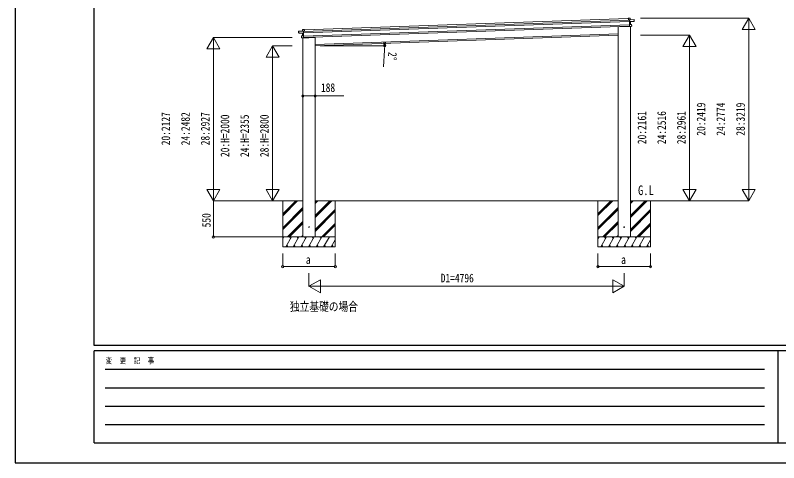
# Model space of a CAD drawing. Units: millimetres, scale not verified. Extents: x -16820 to 16820, y -11880 to 11880.
# Drawn here: x -16820 to -5205, y -11880 to -5082 of the extents above; entities that cross this region are included whole.
import ezdxf
from ezdxf.enums import TextEntityAlignment as Align

# ---------------------------------------------------------------- set-up
doc = ezdxf.new("R2010")
doc.units = ezdxf.units.MM
doc.header["$LTSCALE"] = 40
doc.layers.add('0-2_USER1', color=92, linetype='Continuous')
doc.layers.add('0-7_YKK_ZWAK', color=134, linetype='Continuous')
for name, color, linetype, lineweight in [('0-4_YKK_13', 120, 'Continuous', 18), ('0-5_YKK_A1', 120, 'Continuous', 18), ('0-6_YKK_D', 200, 'Continuous', 18)]:
    doc.layers.add(name, color=color, linetype=linetype, lineweight=lineweight)
doc.styles.add('ＭＳ ゴシック', font='')
doc.styles.get('ＭＳ ゴシック').set_extended_font_data('MS Gothic')

msp = doc.modelspace()

# ---------------------------------------------------------------- linework, layer by layer
at = {"layer": '0-4_YKK_13'}
for p, q in [((-7493.62, -5126.48), (-7492.83, -5125.62)), ((-7493.62, -5126.48), (-7492.73, -5151.96)), ((-7492.73, -5151.96), (-7491.79, -5151.93)), ((-7491.79, -5151.93), (-7492.7, -5125.95)), ((-7464.18, -5124.45), (-7492.66, -5125.45)), ((-7478.24, -5151.46), (-7491.79, -5151.93)), ((-7477.87, -5148.74), (-7478.32, -5149.22)), ((-7478.32, -5149.22), (-7478.29, -5149.96)), ((-7478.29, -5149.96), (-7477.5, -5149.1)), ((-7478.29, -5149.96), (-7477.34, -5177.33)), ((-7476.37, -5178.2), (-7477.37, -5149.43)), ((-7476.37, -5178.2), (-7477.34, -5177.33)), ((-7477.34, -5177.33), (-7477.25, -5179.94)), ((-7476.27, -5180.8), (-7477.25, -5179.94)), ((-7477.25, -5179.94), (-7475.85, -5219.87)), ((-7405.37, -5146.41), (-7477.12, -5148.92)), ((-7476.28, -5180.78), (-7476.37, -5178.2)), ((-7461.73, -5179.42), (-7476.28, -5180.78)), ((-7476.27, -5180.8), (-7475.81, -5181.24)), ((-7474.96, -5218.39), (-7476.27, -5180.8)), ((-7475.08, -5219.03), (-7475.85, -5219.87)), ((-7475.85, -5219.87), (-7474.77, -5250.95)), ((-7475.81, -5181.24), (-7461.71, -5179.92)), ((-7460.35, -5218.78), (-7474.96, -5218.39)), ((-7474.81, -5218.75), (-7474.94, -5218.89)), ((-7442.81, -5219.73), (-7474.94, -5218.89)), ((-7473.81, -5251.36), (-7474.93, -5219.39)), ((-7464.13, -5124.95), (-7463.66, -5124.93)), ((-7462.86, -5147.92), (-7463.66, -5124.93)), ((-7463.33, -5147.94), (-7462.86, -5147.92)), ((-7461.71, -5179.92), (-7460.35, -5218.78)), ((-7459.88, -5218.82), (-7461.24, -5179.87)), ((-7460.91, -5179.37), (-7404.38, -5173.92)), ((-7442.79, -5220.23), (-7442.32, -5220.22)), ((-7441.43, -5245.73), (-7442.32, -5220.22)), ((-7404.56, -5168.9), (-7412.08, -5169.16)), ((-7411.98, -5172.18), (-7412.08, -5169.16)), ((-7404.86, -5146.89), (-7405.33, -5146.91)), ((-7404.09, -5168.88), (-7404.86, -5146.89)), ((-7404.56, -5168.9), (-7404.09, -5168.88)), ((-7404.46, -5171.82), (-7404.38, -5173.92)), ((-7404, -5171.31), (-7404.09, -5168.88)), ((-7403.93, -5173.41), (-7404, -5171.31)), ((-12509.33, -5325.13), (-12508.86, -5325.12)), ((-12508.56, -5347.12), (-12509.33, -5325.13)), ((-12508.84, -5324.62), (-12437.1, -5322.11)), ((-12451.73, -5299.11), (-12452.2, -5299.12)), ((-12451.4, -5322.11), (-12452.2, -5299.12)), ((-12451.72, -5298.61), (-12423.23, -5297.61)), ((-12450.93, -5322.09), (-12451.4, -5322.11)), ((-12435.81, -5351.38), (-12436.81, -5322.6)), ((-12435.85, -5323.07), (-12436.71, -5322.27)), ((-12436.37, -5321.88), (-12435.88, -5322.33)), ((-12435.88, -5322.33), (-12435.85, -5323.07)), ((-12435.85, -5323.07), (-12434.9, -5350.44)), ((-12435.8, -5324.57), (-12422.25, -5324.09)), ((-12422.25, -5324.09), (-12423.16, -5298.11)), ((-12422.2, -5298.58), (-12423.06, -5297.78)), ((-12421.31, -5324.06), (-12422.25, -5324.09)), ((-12422.2, -5298.58), (-12421.31, -5324.06)), ((-7649.4, -5254.2), (-7648.96, -5255.82)), ((-7458.91, -5253.06), (-7643.96, -5259.48)), ((-7473.94, -5251.72), (-7474.77, -5250.95)), ((-7449.32, -5249), (-7473.81, -5251.36)), ((-7473.79, -5251.86), (-7441.79, -5248.77)), ((-7460.27, -5250.55), (-7459.92, -5253.09)), ((-7459.28, -5250.46), (-7458.91, -5253.06)), ((-7441.9, -5245.75), (-7449.42, -5246.01)), ((-7449.32, -5249), (-7449.42, -5246.01)), ((-7441.9, -5245.75), (-7441.43, -5245.73)), ((-7441.34, -5248.26), (-7441.43, -5245.73)), ((-12508.09, -5347.1), (-12508.56, -5347.12)), ((-12508.47, -5349.55), (-12508.56, -5347.12)), ((-12508.4, -5351.65), (-12508.47, -5349.55)), ((-12508.09, -5347.1), (-12500.56, -5346.84)), ((-12507.99, -5350.03), (-12507.91, -5352.13)), ((-12451.15, -5353.62), (-12507.91, -5352.13)), ((-12500.46, -5349.86), (-12500.56, -5346.84)), ((-12466.37, -5395.65), (-12466.84, -5395.66)), ((-12465.95, -5421.18), (-12466.84, -5395.66)), ((-12466.39, -5395.15), (-12434.39, -5392.07)), ((-12465.48, -5421.16), (-12465.95, -5421.18)), ((-12465.86, -5423.71), (-12465.95, -5421.18)), ((-12465.48, -5421.16), (-12457.95, -5420.9)), ((-12457.83, -5424.39), (-12465.37, -5424.19)), ((-12457.85, -5423.89), (-12457.95, -5420.9)), ((-12457.85, -5423.89), (-12433.25, -5424.53)), ((-12449.42, -5393.04), (-12450.78, -5354.1)), ((-12450.33, -5353.62), (-12435.72, -5353.96)), ((-12436.15, -5354.45), (-12450.31, -5354.11)), ((-12450.31, -5354.11), (-12448.95, -5392.97)), ((-12448.95, -5392.97), (-12434.4, -5391.57)), ((-12447.44, -5427.26), (-12262.38, -5420.75)), ((-12447.36, -5426.11), (-12447.44, -5427.26)), ((-12446.36, -5426.14), (-12446.44, -5427.22)), ((-12435.72, -5353.98), (-12436.15, -5354.45)), ((-12435.81, -5351.38), (-12434.9, -5350.44)), ((-12435.72, -5353.96), (-12435.81, -5351.38)), ((-12435.72, -5353.98), (-12434.81, -5353.05)), ((-12434.4, -5391.57), (-12435.72, -5353.98)), ((-12434.9, -5350.44), (-12434.81, -5353.05)), ((-12434.81, -5353.05), (-12433.41, -5392.98)), ((-12434.53, -5391.94), (-12434.39, -5392.07)), ((-12433.25, -5424.53), (-12434.37, -5392.57)), ((-12434.25, -5392.2), (-12433.41, -5392.98)), ((-12433.41, -5392.98), (-12432.33, -5424.06)), ((-12433.1, -5424.89), (-12432.33, -5424.06)), ((-12257.32, -5415.12), (-12257.65, -5416.75))]:
    msp.add_line(p, q, dxfattribs=at)
for points in [[(-7492.66, -5125.45), (-7492.67, -5125.46), (-7492.7, -5125.49), (-7492.76, -5125.55), (-7492.83, -5125.62)], [(-7492.7, -5125.95), (-7464.13, -5124.95), (-7463.33, -5147.94), (-7477.17, -5148.42)], [(-7477.37, -5149.43), (-7405.33, -5146.91), (-7404.56, -5168.9)], [(-7411.98, -5172.18), (-7476.37, -5178.2), (-7476.37, -5178.2)], [(-7474.94, -5218.89), (-7474.95, -5218.9), (-7474.98, -5218.93), (-7475.02, -5218.97), (-7475.08, -5219.03)], [(-7474.93, -5219.39), (-7442.79, -5220.23), (-7441.9, -5245.75)], [(-7461.3, -5179.88), (-7461.27, -5179.87), (-7461.25, -5179.87), (-7461.24, -5179.87)], [(-7460.91, -5179.37), (-7460.91, -5179.37), (-7460.92, -5179.37)], [(-7460.35, -5218.78), (-7460.26, -5218.78), (-7460.17, -5218.79), (-7460.09, -5218.8), (-7460.02, -5218.81), (-7459.96, -5218.81), (-7459.92, -5218.81), (-7459.89, -5218.82), (-7459.88, -5218.82)], [(-7411.98, -5172.18), (-7411.97, -5172.55), (-7404.46, -5171.82)], [(-12436.81, -5322.6), (-12508.86, -5325.12), (-12508.09, -5347.1)], [(-12423.16, -5298.11), (-12451.73, -5299.11), (-12450.93, -5322.09), (-12437.08, -5321.61)], [(-12423.23, -5297.61), (-12423.22, -5297.62), (-12423.19, -5297.66), (-12423.13, -5297.71), (-12423.06, -5297.78)], [(-7473.94, -5251.72), (-7473.88, -5251.78), (-7473.83, -5251.82), (-7473.8, -5251.85), (-7473.79, -5251.86)], [(-7473.79, -5251.86), (-7449.3, -5249.5), (-7449.32, -5249)], [(-12500.46, -5349.86), (-12500.45, -5350.23), (-12507.99, -5350.03)], [(-12500.46, -5349.86), (-12435.81, -5351.38), (-12435.81, -5351.38)], [(-12434.37, -5392.57), (-12466.37, -5395.65), (-12465.48, -5421.16)], [(-12433.24, -5425.03), (-12457.83, -5424.39), (-12457.85, -5423.89)], [(-12451.15, -5353.62), (-12451.14, -5353.62), (-12451.14, -5353.62)], [(-12450.72, -5354.1), (-12450.75, -5354.1), (-12450.77, -5354.1), (-12450.78, -5354.1)], [(-12448.95, -5392.97), (-12449.05, -5392.99), (-12449.13, -5393), (-12449.21, -5393.01), (-12449.29, -5393.02), (-12449.34, -5393.03), (-12449.39, -5393.04), (-12449.41, -5393.04), (-12449.42, -5393.04)], [(-12434.39, -5392.07), (-12434.38, -5392.08), (-12434.35, -5392.1), (-12434.31, -5392.14), (-12434.25, -5392.2)], [(-12433.1, -5424.89), (-12433.16, -5424.95), (-12433.2, -5424.99), (-12433.23, -5425.02), (-12433.24, -5425.03)]]:
    msp.add_lwpolyline(points, dxfattribs=at)
for centre in [(-12351.07, -8300), (-7555.65, -8299.62)]:
    msp.add_circle(centre, 5, dxfattribs=at)
for centre, radius, start, end in [((-7477.14, -5149.42), 1, 92, 137), ((-7475.67, -5146.58), 3.08, 224.50749, 234.22646), ((-7470.98, -5155.14), 8.88, 136.94482, 137.18495), ((-7477.11, -5149.42), 0.5, 92, 137), ((-7475.1, -5148.47), 2.08, 178.55929, 192.42625), ((-7464.16, -5124.95), 0.5, 2, 92), ((-7466.2, -5124.9), 2.07, 358.55048, 12.44867), ((-7461.25, -5147.99), 2.08, 178.55929, 192.42625), ((-7462.36, -5147.9), 0.5, 182, 272), ((-7459.45, -5179.59), 2.28, 175.72193, 188.26437), ((-7460.82, -5179.84), 0.483, 101.4924, 184.59913), ((-7460.74, -5179.85), 0.5, 95.5, 182), ((-7458.29, -5218.95), 2.07, 175.06677, 188.93323), ((-7459.38, -5218.8), 0.5, 182, 268.5), ((-7442.82, -5220.23), 0.5, 2, 88.5), ((-7444.85, -5220.06), 2.07, 355.06602, 8.93398), ((-7405.36, -5146.91), 0.5, 2, 92), ((-7407.4, -5146.86), 2.08, 358.55929, 12.42625), ((-7404.43, -5173.42), 0.5, 275.5, 2), ((-12508.83, -5325.12), 0.5, 92, 182), ((-12506.79, -5324.92), 2.08, 171.57375, 185.44071), ((-12451.7, -5299.11), 0.5, 92, 182), ((-12451.9, -5322.13), 0.5, 272, 2), ((-12449.67, -5298.91), 2.07, 171.55133, 185.44952), ((-12452.99, -5322.29), 2.08, 351.57375, 5.44071), ((-12439.15, -5321.81), 2.08, 351.57375, 5.44071), ((-12437.08, -5322.61), 0.5, 47, 92), ((-12437.05, -5322.61), 1, 47, 92), ((-12438.71, -5319.88), 3.08, 309.77354, 319.49251), ((-12442.79, -5328.75), 8.88, 46.81505, 47.05517), ((-7644.14, -5254.48), 5, 195.5, 272), ((-7441.84, -5248.28), 0.5, 275.5, 2), ((-12507.9, -5351.63), 0.5, 182, 268.5), ((-12466.34, -5395.65), 0.5, 95.5, 182), ((-12464.33, -5395.33), 2.07, 175.06602, 188.93398), ((-12465.36, -5423.69), 0.5, 182, 268.5), ((-12451.28, -5354.11), 0.5, 2, 88.5), ((-12451.2, -5354.1), 0.483, 359.40087, 82.5076), ((-12452.59, -5353.94), 2.28, 355.73562, 8.27807), ((-12449.92, -5393.06), 0.5, 275.5, 2), ((-12451, -5393.29), 2.07, 355.06677, 8.93323), ((-12262.55, -5415.76), 5, 272, 348.5)]:
    msp.add_arc(centre, radius, start, end, dxfattribs=at)
for centre, major_axis, ratio, start_param, end_param in [((-7493.17, -5125.96), (-0.017, 0.5), 0.944124, 4.71238898, 5.42585015), ((-7477.84, -5149.44), (-0.017, 0.5), 0.944124, 4.71238898, 5.42585015), ((-7475.79, -5181.24), (0.488, -0.456), 0.023136, 3.16478273, 4.68830004), ((-7475.4, -5219.38), (-0.196, 0.467), 0.921944, 4.3224851, 5.1060198), ((-7474.49, -5218.4), (-0.196, 0.467), 0.921944, 1.18089244, 1.96442714), ((-7461.78, -5179.47), (0.997, 0.096), 0.043579, 0.51190197, 1.5070393), ((-7461.74, -5179.97), (0.498, 0.079), 0.086186, 0.49147269, 1.49908743), ((-7461.78, -5179.47), (0.997, 0.096), 0.043579, 0.50900782, 0.51190197), ((-7404.5, -5171.33), (0.017, -0.5), 0.999045, 0.06102831, 1.57079633), ((-12436.34, -5322.59), (-0.017, 0.5), 0.944124, 0.85733516, 1.57079633), ((-12422.69, -5298.09), (-0.017, 0.5), 0.944124, 0.85733516, 1.57079633), ((-7474.28, -5251.4), (0.163, 0.48), 0.921944, 4.31875817, 5.10229286), ((-12507.97, -5349.53), (0.017, -0.5), 0.999045, 4.71238898, 6.222157), ((-12450.26, -5353.66), (-1, 0.03), 0.043579, 4.77614601, 5.77128334), ((-12450.26, -5353.66), (-1, 0.03), 0.043579, 5.77128334, 5.77417749), ((-12450.28, -5354.16), (-0.502, 0.044), 0.086186, 4.78409788, 5.79171262), ((-12436.17, -5354.45), (-0.455, -0.489), 0.023136, 1.59488526, 3.11840257), ((-12434.88, -5391.61), (0.163, 0.48), 0.921944, 4.31875817, 5.10229286), ((-12433.9, -5392.52), (0.163, 0.48), 0.921944, 1.17716551, 1.96070021), ((-12432.78, -5424.54), (-0.196, 0.467), 0.921944, 1.18089244, 1.96442714)]:
    msp.add_ellipse(centre, major_axis=major_axis, ratio=ratio, start_param=start_param, end_param=end_param, dxfattribs=at)
at = {"layer": '0-5_YKK_A1'}
for p, q in [((-12435.71, -5327.28), (-7478.15, -5154.16)), ((-12435.01, -5347.28), (-7477.45, -5174.15)), ((-12433.26, -5397.25), (-7475.7, -5224.12)), ((-12422.09, -5301.8), (-7493.51, -5129.69)), ((-12432.43, -5421.23), (-7474.87, -5248.11)), ((-7649.4, -8449.62), (-7649.4, -5254.2)), ((-7461.4, -8449.62), (-7461.4, -5250.66)), ((-12445.32, -8449.64), (-12445.32, -5426.17)), ((-12257.32, -5524.68), (-7649.4, -5363.77)), ((-7649.4, -5383.78), (-12257.32, -5544.7)), ((-12257.32, -8449.64), (-12257.32, -5415.12)), ((-12903.39, -7899.62), (-12445.32, -7899.62)), ((-12751.32, -7900), (-12751.32, -8600)), ((-12751.32, -8126.63), (-12524.69, -7900)), ((-12751.32, -8098.35), (-12552.97, -7900)), ((-12751.32, -8112.49), (-12538.89, -7900.06)), ((-12751.32, -8310.48), (-12445.32, -8004.48)), ((-12257.32, -7899.62), (-7649.4, -7899.62)), ((-12257.32, -7941), (-12216.32, -7900)), ((-12257.32, -7926.86), (-12230.46, -7900)), ((-12257.32, -7912.71), (-12244.6, -7900)), ((-12257.32, -8153.13), (-12004.22, -7900.04)), ((-12257.32, -8138.99), (-12018.37, -7900.04)), ((-12257.32, -8124.85), (-12032.51, -7900.04)), ((-11951.32, -7900), (-11951.32, -8600)), ((-7955.4, -7899.62), (-7955.4, -8599.62)), ((-7955.4, -8126.25), (-7728.77, -7899.62)), ((-7955.4, -8097.96), (-7757.06, -7899.62)), ((-7955.4, -8112.11), (-7742.97, -7899.68)), ((-7955.4, -8310.1), (-7649.4, -8004.1)), ((-7461.4, -7940.62), (-7420.4, -7899.62)), ((-7461.4, -7926.48), (-7434.55, -7899.62)), ((-7461.4, -7912.33), (-7448.69, -7899.62)), ((-7461.4, -7899.62), (-7002.94, -7899.62)), ((-7461.4, -8152.75), (-7208.31, -7899.66)), ((-7461.4, -8138.61), (-7222.45, -7899.66)), ((-7461.4, -8124.46), (-7236.6, -7899.66)), ((-7155.4, -7899.62), (-7155.4, -8599.62)), ((-12751.32, -8324.62), (-12445.32, -8018.62)), ((-12751.32, -8338.76), (-12445.32, -8032.76)), ((-12257.32, -8336.98), (-11951.32, -8030.98)), ((-12257.32, -8351.12), (-11951.32, -8045.12)), ((-12257.32, -8365.26), (-11951.32, -8059.26)), ((-7955.4, -8324.24), (-7649.4, -8018.24)), ((-7955.4, -8338.38), (-7649.4, -8032.38)), ((-7461.4, -8336.59), (-7155.4, -8030.6)), ((-7461.4, -8350.74), (-7155.4, -8044.74)), ((-7461.4, -8364.88), (-7155.4, -8058.88)), ((-12678.71, -8450), (-12445.32, -8216.61)), ((-12664.57, -8450), (-12445.32, -8230.75)), ((-12650.42, -8450), (-12445.32, -8244.9)), ((-12158.21, -8450), (-11951.32, -8243.11)), ((-7882.8, -8449.62), (-7649.4, -8216.23)), ((-7868.65, -8449.62), (-7649.4, -8230.37)), ((-7854.51, -8449.62), (-7649.4, -8244.51)), ((-7362.3, -8449.62), (-7155.4, -8242.73)), ((-12144.07, -8450), (-11951.32, -8257.25)), ((-12129.92, -8450), (-11951.32, -8271.39)), ((-7348.15, -8449.62), (-7155.4, -8256.87)), ((-7334.01, -8449.62), (-7155.4, -8271.01)), ((-11951.32, -8450), (-12751.32, -8450)), ((-12751.32, -8478.94), (-12734.61, -8450)), ((-12749.61, -8475.98), (-12751.32, -8473.02)), ((-12705.74, -8600), (-12619.14, -8450)), ((-12634.14, -8475.98), (-12649.14, -8450)), ((-12590.27, -8600), (-12503.67, -8450)), ((-12518.67, -8475.98), (-12533.67, -8450)), ((-12474.8, -8600), (-12388.2, -8450)), ((-12466.58, -8450), (-12445.32, -8428.74)), ((-12403.2, -8475.98), (-12418.2, -8450)), ((-12359.33, -8600), (-12272.73, -8450)), ((-12287.73, -8475.98), (-12302.73, -8450)), ((-12243.86, -8600), (-12157.26, -8450)), ((-12172.26, -8475.98), (-12187.26, -8450)), ((-12128.39, -8600), (-12041.79, -8450)), ((-11951.32, -8458.66), (-11956.32, -8450)), ((-7155.4, -8449.62), (-7955.4, -8449.62)), ((-7955.4, -8478.56), (-7938.69, -8449.62)), ((-7953.7, -8475.6), (-7955.4, -8472.64)), ((-7909.83, -8599.62), (-7823.22, -8449.62)), ((-7838.22, -8475.6), (-7853.23, -8449.62)), ((-7794.36, -8599.62), (-7707.75, -8449.62)), ((-7722.75, -8475.6), (-7737.76, -8449.62)), ((-7678.89, -8599.62), (-7592.28, -8449.62)), ((-7670.66, -8449.62), (-7649.4, -8428.36)), ((-7607.29, -8475.6), (-7622.29, -8449.62)), ((-7563.42, -8599.62), (-7476.81, -8449.62)), ((-7491.82, -8475.6), (-7506.82, -8449.62)), ((-7447.95, -8599.62), (-7361.34, -8449.62)), ((-7376.34, -8475.6), (-7391.35, -8449.62)), ((-7332.48, -8599.62), (-7245.87, -8449.62)), ((-7155.4, -8458.28), (-7160.4, -8449.62)), ((-12690.74, -8574.02), (-12675.74, -8600)), ((-12575.27, -8574.02), (-12560.27, -8600)), ((-12459.8, -8574.02), (-12444.8, -8600)), ((-12344.33, -8574.02), (-12329.33, -8600)), ((-12228.86, -8574.02), (-12213.86, -8600)), ((-12113.39, -8574.02), (-12098.39, -8600)), ((-12012.92, -8600), (-11951.32, -8493.3)), ((-11997.92, -8574.02), (-11982.92, -8600)), ((-7894.83, -8573.64), (-7879.83, -8599.62)), ((-7779.36, -8573.64), (-7764.36, -8599.62)), ((-7663.89, -8573.64), (-7648.89, -8599.62)), ((-7548.42, -8573.64), (-7533.42, -8599.62)), ((-7432.95, -8573.64), (-7417.95, -8599.62)), ((-7317.48, -8573.64), (-7302.48, -8599.62)), ((-7217.01, -8599.62), (-7155.4, -8492.92)), ((-7202.01, -8573.64), (-7187.01, -8599.62)), ((-12751.32, -8600), (-11951.32, -8600)), ((-7955.4, -8599.62), (-7155.4, -8599.62))]:
    msp.add_line(p, q, dxfattribs=at)
at = {"layer": '0-6_YKK_D'}
for p, q in [((-7306.17, -5125.86), (-5660.4, -5125.86)), ((-5661.4, -5125.86), (-5761.4, -5299.06)), ((-5661.4, -5125.86), (-5561.4, -5299.06)), ((-5661.4, -5125.86), (-5661.4, -5472.27)), ((-5761.4, -5299.06), (-5561.4, -5299.06)), ((-5661.4, -5325.86), (-5661.4, -7699.62)), ((-13805.32, -5417.62), (-13905.32, -5590.83)), ((-12606.17, -5417.62), (-13806.32, -5417.62)), ((-13805.32, -5417.62), (-13705.32, -5590.83)), ((-13805.32, -5417.62), (-13805.32, -5764.03)), ((-7306.17, -5383.78), (-6560.4, -5383.78)), ((-6561.4, -5383.78), (-6661.4, -5556.99)), ((-6561.4, -5383.78), (-6461.4, -5556.99)), ((-6561.4, -5383.78), (-6561.4, -5730.19)), ((-12905.32, -5544.7), (-13005.32, -5717.9)), ((-12606.17, -5544.7), (-12906.32, -5544.7)), ((-12905.32, -5544.7), (-12805.32, -5717.9)), ((-12905.32, -5544.7), (-12905.32, -5891.11)), ((-12182.95, -5544.7), (-11198.95, -5544.7)), ((-6661.4, -5556.99), (-6461.4, -5556.99)), ((-13905.32, -5590.83), (-13705.32, -5590.83)), ((-13805.32, -5617.62), (-13805.32, -7699.62)), ((-11202.14, -5612.66), (-11218.28, -5863.34)), ((-6561.4, -5583.78), (-6561.4, -7699.62)), ((-13005.32, -5717.9), (-12805.32, -5717.9)), ((-12905.32, -5744.7), (-12905.32, -7699.62)), ((-13805.32, -7899.62), (-13805.32, -7553.21)), ((-12905.32, -7899.62), (-12905.32, -7553.21)), ((-6561.4, -7899.62), (-6561.4, -7553.21)), ((-5661.4, -7899.62), (-5661.4, -7553.21)), ((-13805.32, -7899.62), (-13905.32, -7726.41)), ((-13705.32, -7726.41), (-13905.32, -7726.41)), ((-13805.32, -7899.62), (-13705.32, -7726.41)), ((-12905.32, -7899.62), (-13005.32, -7726.41)), ((-12805.32, -7726.41), (-13005.32, -7726.41)), ((-12905.32, -7899.62), (-12805.32, -7726.41)), ((-6561.4, -7899.62), (-6661.4, -7726.41)), ((-6461.4, -7726.41), (-6661.4, -7726.41)), ((-6561.4, -7899.62), (-6461.4, -7726.41)), ((-5661.4, -7899.62), (-5761.4, -7726.41)), ((-5561.4, -7726.41), (-5761.4, -7726.41)), ((-5661.4, -7899.62), (-5561.4, -7726.41)), ((-12606.17, -7899.62), (-13806.32, -7899.62)), ((-12752.32, -7899.62), (-13806.32, -7899.62)), ((-13805.32, -7899.62), (-13805.32, -8450)), ((-12606.17, -7899.62), (-12906.32, -7899.62)), ((-7306.17, -7899.62), (-6560.4, -7899.62)), ((-7306.17, -7899.62), (-5660.4, -7899.62)), ((-12752.32, -8450), (-13806.32, -8450)), ((-12751.32, -8700.7), (-12751.32, -8901)), ((-11951.32, -8700.7), (-11951.32, -8901)), ((-7955.4, -8700.32), (-7955.4, -8900.62)), ((-7155.4, -8700.32), (-7155.4, -8900.62)), ((-12751.32, -8900), (-11951.32, -8900)), ((-7955.4, -8899.62), (-7155.4, -8899.62)), ((-12351.32, -8999.62), (-12351.32, -9200.62)), ((-7555.4, -8999.62), (-7555.4, -9200.62)), ((-12351.32, -9199.62), (-12178.11, -9099.62)), ((-12178.11, -9299.62), (-12178.11, -9099.62)), ((-7555.4, -9199.62), (-7728.61, -9099.62)), ((-7728.61, -9099.62), (-7728.61, -9299.62)), ((-12351.32, -9199.62), (-12178.11, -9299.62)), ((-12351.32, -9199.62), (-12004.91, -9199.62)), ((-12151.32, -9199.62), (-7755.4, -9199.62)), ((-7555.4, -9199.62), (-7901.81, -9199.62)), ((-7555.4, -9199.62), (-7728.61, -9299.62))]:
    msp.add_line(p, q, dxfattribs=at)
msp.add_lwpolyline([(-12445.32, -6306.47), (-12257.32, -6306.47), (-11822.92, -6306.47)], dxfattribs=at)
for centre in [(-11200.6, -5507.79), (-11199.95, -5544.7), (-12445.32, -6306.47), (-12257.32, -6306.47), (-13805.32, -8450), (-12751.32, -8900), (-11951.32, -8900), (-7955.4, -8899.62), (-7155.4, -8899.62)]:
    msp.add_circle(centre, 17, dxfattribs=at)
for start, end in [(356.31463, 0), (0, 2)]:
    msp.add_arc((-12257.32, -5544.7), 1057.37, start, end, dxfattribs=at)
at = {"layer": '0-7_YKK_ZWAK'}
for p, q in [((-15619.92, -10100), (-15619.92, 11100)), ((15580.08, -10100), (-15619.92, -10100)), ((-5219.92, -10180), (-15619.92, -10180)), ((-15619.92, -11580), (-15619.92, -10180)), ((-5219.92, -10180), (-5219.92, -11580)), ((-19.92, -10180), (-5219.92, -10180)), ((-15449.92, -10460), (-5419.92, -10460)), ((-15449.92, -10740), (-5419.92, -10740)), ((-15449.92, -11020), (-5419.92, -11020)), ((-15449.92, -11300), (-5419.92, -11300)), ((-15619.92, -11580), (-5219.92, -11580)), ((-5219.92, -11580), (-19.92, -11580))]:
    msp.add_line(p, q, dxfattribs=at)
msp.add_lwpolyline([(-16820, -11880), (16820, -11880), (16820, 11880), (-16820, 11880)], close=True, dxfattribs=at)

# ---------------------------------------------------------------- texts
at = {"layer": '0-2_USER1', "style": 'ＭＳ ゴシック', "width": 0.8}
msp.add_text('独立基礎の場合', height=132, dxfattribs=at).set_placement((-12641.38, -9614.2), align=Align.BOTTOM_LEFT)
at = {"layer": '0-5_YKK_A1', "style": 'ＭＳ ゴシック', "width": 0.8}
msp.add_text('G.L', height=146.6, dxfattribs=at).set_placement((-7345.72, -7857.5), align=Align.BOTTOM_LEFT)
at = {"layer": '0-6_YKK_D', "style": 'ＭＳ ゴシック', "width": 0.8}
for s, rotation, p in [('2°', 266.315, (-11183.46, -5633.9)), ('20:2419', 90, (-6281.4, -6911.14)), ('24:2774', 90, (-5981.4, -6911.14)), ('28:3219', 90, (-5681.4, -6911.14)), ('20:2127', 90, (-14425.32, -7057.02)), ('24:2482', 90, (-14125.32, -7057.02)), ('28:2927', 90, (-13825.32, -7057.02)), ('20:H=2000', 90, (-13525.32, -7235.76)), ('24:H=2355', 90, (-13225.32, -7235.76)), ('28:H=2800', 90, (-12925.32, -7235.76)), ('20:2161', 90, (-7181.4, -7040.1)), ('24:2516', 90, (-6881.4, -7040.1)), ('28:2961', 90, (-6581.4, -7040.1)), ('550', 90, (-13807.54, -8304.01))]:
    msp.add_text(s, height=132, rotation=rotation, dxfattribs=at).set_placement(p, align=Align.BOTTOM_LEFT)
for s, p in [('188', (-12169.32, -6286.47)), ('a', (-12399.32, -8899.2)), ('a', (-7603.4, -8898.82)), ('D1=4796', (-10346.96, -9179.62))]:
    msp.add_text(s, height=132, dxfattribs=at).set_placement(p, align=Align.BOTTOM_LEFT)
at = {"layer": '0-7_YKK_ZWAK', "style": 'ＭＳ ゴシック', "width": 0.8}
msp.add_text('変  更  記  事', height=87.98, dxfattribs=at).set_placement((-15445.24, -10400), align=Align.BOTTOM_LEFT)

doc.saveas('drawing.dxf')
